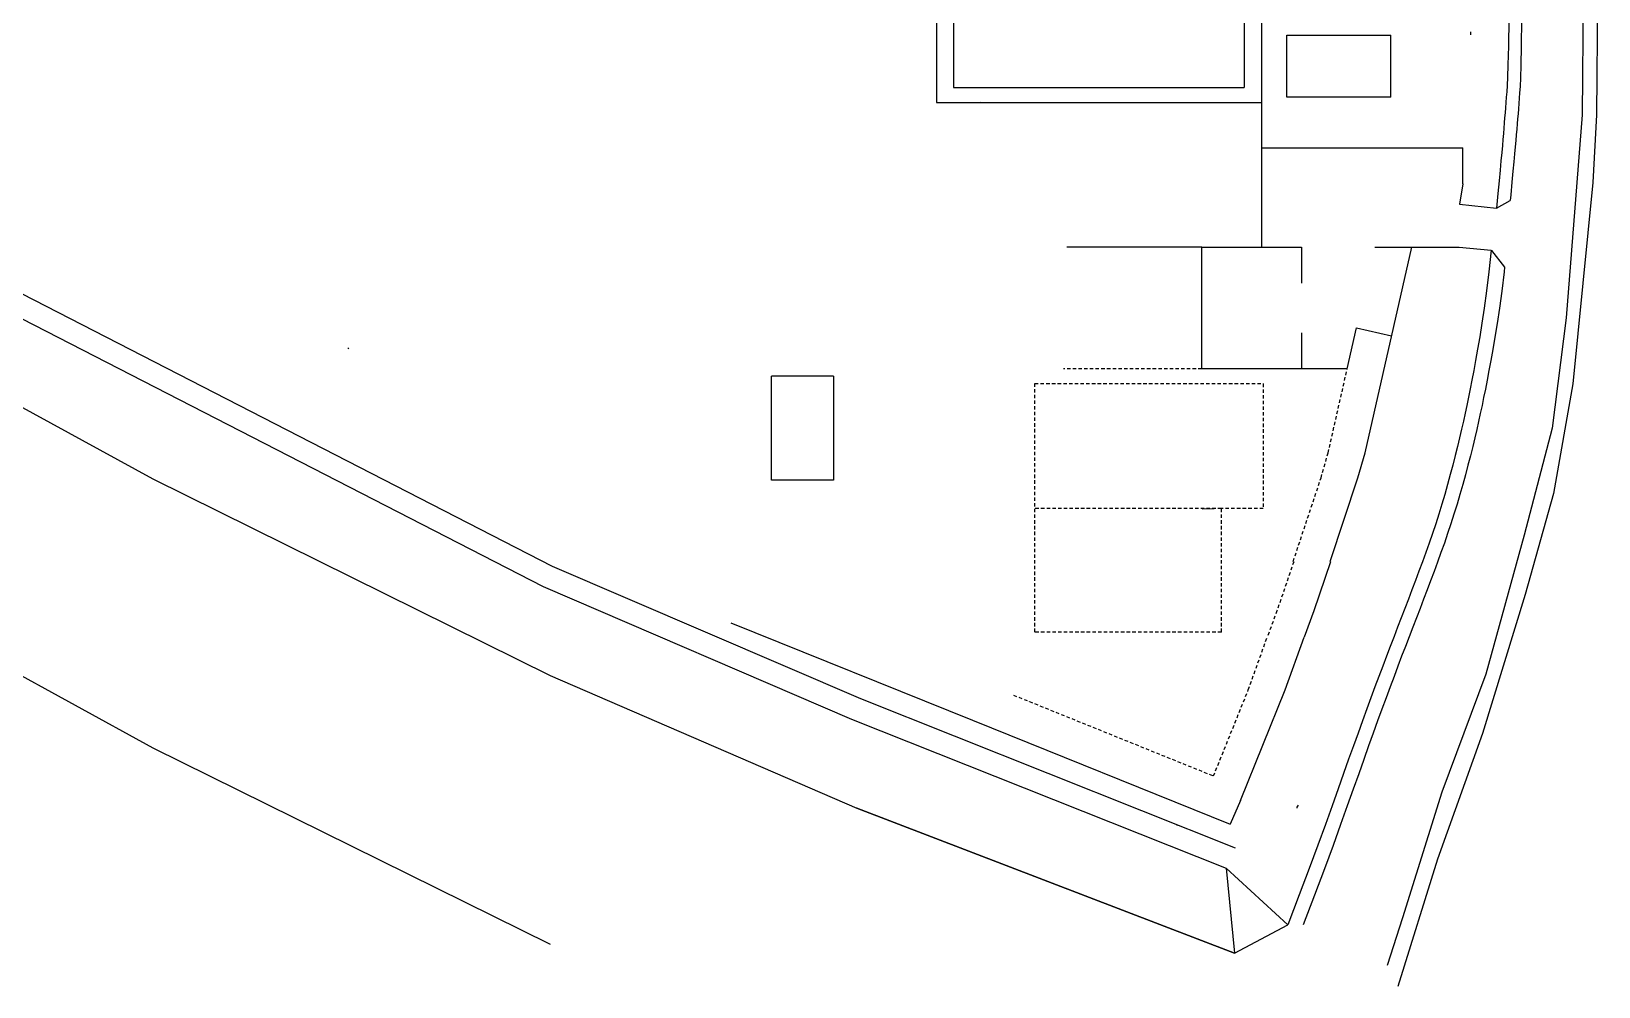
# Model space of a CAD drawing. Header units: millimetres. Extents: x -2 to 21000, y -2 to 14850.
# Drawn here: x 2413 to 3786, y 446 to 1283 of the extents above; entities that cross this region are included whole.
import ezdxf

# ---------------------------------------------------------------- set-up
doc = ezdxf.new("R2010")
doc.units = ezdxf.units.MM
doc.linetypes.add('DASHED_3', pattern=[5, 3, -2])
doc.layers.add('HOVED', color=31, linetype='Continuous')

msp = doc.modelspace()

# ---------------------------------------------------------------- linework, layer by layer
at = {"layer": 'HOVED'}
for p, q in [((3205.5, 1431.8), (3205.5, 1220.9)), ((3220.4, 1431.8), (3220.4, 1234)), ((3475.2, 1431.8), (3475.2, 1234)), ((3772.9, 1400.9), (3771.1, 1209.9)), ((3785.5, 1400.9), (3783.7, 1209.9)), ((3490.2, 1398.1), (3490.2, 1181)), ((3512.4, 1279.7), (3603.6, 1279.7)), ((3512.4, 1225.6), (3512.4, 1279.7)), ((3603.6, 1225.6), (3603.6, 1279.7)), ((3673.6, 1280.1), (3673.6, 1282.8)), ((3220.4, 1234), (3475.2, 1234)), ((3603.6, 1225.6), (3512.4, 1225.6)), ((3205.5, 1220.9), (3244.4, 1221.1)), ((3205.5, 1220.9), (3490.2, 1220.9)), ((3771.1, 1209.9), (3757.1, 1032.1)), ((3783.7, 1209.9), (3780.4, 1150.7)), ((3490.1, 1181), (3490.1, 1094)), ((3490.2, 1181), (3666.5, 1181)), ((3666.5, 1149.5), (3666.5, 1181)), ((3666.5, 1149.5), (3663.6, 1131.7)), ((3780.4, 1150.7), (3762.9, 974.2)), ((3663.6, 1131.7), (3696.1, 1128.1)), ((3696.1, 1128.1), (3708.1, 1134.8)), ((2336.6, 1088.2), (2868.9, 814.6)), ((3437.9, 1094), (3319.6, 1094)), ((3437.9, 987.4), (3437.9, 1094)), ((3437.9, 1094), (3525.3, 1094)), ((3525.3, 1094), (3525.3, 1062.5)), ((3580.9, 913.7), (3621.9, 1094)), ((3589.6, 1094), (3663.3, 1094)), ((3663.3, 1094), (3691.5, 1091.3)), ((3691.8, 1091.2), (3703.1, 1076.6)), ((2328.8, 1070.2), (2861.1, 796.7)), ((3757.1, 1032.1), (3744.8, 935.3)), ((2286.7, 1018.3), (2519.2, 890.9)), ((3525.3, 1018.9), (3525.3, 987.4)), ((3565.3, 987.4), (3573.5, 1023.4)), ((3573.5, 1023.4), (3604.2, 1016.4)), ((2690, 1005.7), (2690.8, 1004.9)), ((3115.3, 981.1), (3061.2, 981.1)), ((3061.2, 889.8), (3061.2, 981.1)), ((3115.3, 981.1), (3115.3, 889.8)), ((3565.3, 987.4), (3437.9, 987.4)), ((3762.9, 974.2), (3746.1, 878.1)), ((3744.8, 935.3), (3720.3, 841.7)), ((3574.7, 891.8), (3580.9, 913.7)), ((2519.2, 890.9), (2867.3, 718.7)), ((3115.3, 889.8), (3061.2, 889.8)), ((3550.3, 818.7), (3574.7, 891.8)), ((3438.3, 864.8), (3448.7, 865.1)), ((3746.1, 878.1), (3721.2, 789.6)), ((3720.3, 841.7), (3686.8, 719.7)), ((2868.9, 814.6), (3138.9, 698.5)), ((3550.8, 818.4), (3536.1, 775.4)), ((2861.1, 796.7), (3131.2, 680.5)), ((2286.7, 782.8), (2519.2, 655.4)), ((3721.2, 789.6), (3683.9, 667.8)), ((3536.1, 775.4), (3527.5, 752.3)), ((3025.3, 764.7), (3237.1, 679.5)), ((3511, 706.1), (3527.5, 752.3)), ((2867.3, 718.7), (3135.7, 602.4)), ((3686.8, 719.7), (3648.2, 616.5)), ((3471.7, 609), (3511, 706.1)), ((3138.9, 698.5), (3467.2, 567.6)), ((3286.8, 695.8), (3286.6, 695.5)), ((3131.2, 680.5), (3459.4, 549.7)), ((3237.1, 679.5), (3462.7, 588.4)), ((3683.9, 667.8), (3644.3, 557.8)), ((2519.2, 655.4), (2867.3, 483.2)), ((3471.7, 609), (3462.7, 588.4)), ((3521.6, 603.2), (3522.7, 605.1)), ((3648.2, 616.5), (3613.6, 506.2)), ((3135.7, 602.4), (3466.5, 475.2)), ((3466.5, 475.2), (3135.7, 602.4)), ((3521.6, 602.4), (3521.6, 603.2)), ((3416.1, 587.4), (3416.4, 587.6)), ((3459.4, 549.7), (3466.5, 475.2)), ((3459.4, 549.7), (3513.4, 500.3)), ((3644.3, 557.8), (3609.7, 446)), ((3466.5, 475.2), (3513.4, 500.3)), ((3466.5, 475.2), (3513.4, 500.3)), ((3613.6, 506.2), (3600.3, 464.6))]:
    msp.add_line(p, q, dxfattribs=at)
at = {"layer": 'HOVED', "linetype": 'DASHED_3'}
for p, q in [((3437.9, 987.4), (3316.7, 987.4)), ((3548.6, 913.7), (3565.3, 987.4)), ((3291.7, 974.4), (3491.7, 974.4)), ((3291.7, 756.7), (3291.7, 974.4)), ((3491.7, 974.4), (3491.7, 865)), ((3542.4, 891.8), (3548.6, 913.7)), ((3518, 818.7), (3542.4, 891.8)), ((3455.1, 865), (3291.7, 865)), ((3491.7, 865), (3455.1, 865)), ((3455.1, 756.7), (3455.1, 865)), ((3518.5, 818.4), (3503.8, 775.4)), ((3503.8, 775.4), (3495.2, 752.3)), ((3455.1, 756.7), (3291.7, 756.7)), ((3478.7, 706.1), (3495.2, 752.3)), ((3273, 701.5), (3448.2, 630.6)), ((3448.2, 630.6), (3478.7, 706.1))]:
    msp.add_line(p, q, dxfattribs=at)
at = {"layer": 'HOVED'}
for points in [[(3706.8, 1293.7), (3706.5, 1270.3), (3706.1, 1253.9), (3705.7, 1242.9), (3705.3, 1235.6), (3705, 1230.2), (3704.6, 1225.4), (3704.2, 1220.7), (3703.9, 1216.2), (3703.6, 1211.8), (3703.2, 1207.3), (3702.9, 1202.9), (3702.5, 1198.3), (3702.1, 1193.5), (3701.7, 1188.5), (3701.2, 1183), (3700.6, 1176.9), (3700, 1169.8), (3699.2, 1161.6), (3698.3, 1152.1), (3697.3, 1141), (3696.1, 1128.1)], [(3718.1, 1293.6), (3717.8, 1270.1), (3717.4, 1253.6), (3717.1, 1242.4), (3716.7, 1234.9), (3716.3, 1229.4), (3715.9, 1224.5), (3715.6, 1219.9), (3715.2, 1215.3), (3714.9, 1210.9), (3714.5, 1206.5), (3714.2, 1202), (3713.8, 1197.3), (3713.4, 1192.6), (3713, 1187.5), (3712.5, 1182), (3711.9, 1175.9), (3711.3, 1168.8), (3710.5, 1160.6), (3709.6, 1151.1), (3708.6, 1139.9), (3708.1, 1134.8)], [(3691.5, 1091.3), (3689.4, 1072.5), (3687.3, 1055.7), (3685.3, 1040.7), (3683.3, 1027.3), (3681.4, 1015.3), (3679.5, 1004.5), (3677.7, 994.8), (3676.1, 985.8), (3674.5, 977.6), (3673, 969.8), (3671.5, 962.5), (3670.1, 955.4), (3668.6, 948.4), (3667.1, 941.4), (3665.5, 934.4), (3663.8, 927), (3662, 919.3), (3660, 911.4), (3657.8, 903.1), (3655.6, 894.7), (3653.2, 886.1), (3650.8, 877.4), (3648.2, 868.7), (3645.5, 860.1), (3642.8, 851.6), (3640, 843.1), (3637.1, 834.7), (3634.1, 826.4), (3631.2, 818.2), (3628.1, 810), (3625.1, 801.8), (3622, 793.7), (3618.9, 785.5), (3615.8, 777.4), (3612.6, 769.2), (3609.5, 761), (3606.3, 752.7), (3603, 744.2), (3599.8, 735.6), (3596.4, 726.8), (3593, 717.9), (3589.6, 708.7), (3586.1, 699.1), (3582.4, 689.3), (3578.7, 679), (3574.8, 668.2), (3570.7, 657), (3566.5, 645.2), (3562.1, 632.7), (3557.3, 619.2), (3552.1, 604.5), (3546.2, 588.2), (3539.6, 569.9), (3532, 549.4), (3523.3, 526.3), (3513.4, 500.3)], [(3703.1, 1076.6), (3702.7, 1072.4), (3700.6, 1055.6), (3698.6, 1040.6), (3696.6, 1027.2), (3694.7, 1015.2), (3692.8, 1004.4), (3691, 994.7), (3689.4, 985.8), (3687.8, 977.5), (3686.3, 969.7), (3684.8, 962.4), (3683.4, 955.3), (3681.9, 948.3), (3680.4, 941.3), (3678.8, 934.3), (3677.1, 926.9), (3675.3, 919.3), (3673.3, 911.3), (3671.1, 903), (3668.9, 894.6), (3666.5, 886), (3664, 877.3), (3661.5, 868.7), (3658.8, 860), (3656.1, 851.5), (3653.2, 843), (3650.4, 834.7), (3647.4, 826.3), (3644.4, 818.1), (3641.4, 809.9), (3638.4, 801.7), (3635.3, 793.6), (3632.2, 785.5), (3629.1, 777.3), (3625.9, 769.1), (3622.8, 760.9), (3619.6, 752.6), (3616.3, 744.1), (3613, 735.5), (3609.7, 726.8), (3606.3, 717.8), (3602.9, 708.6), (3599.3, 699.1), (3595.7, 689.2), (3591.9, 678.9), (3588.1, 668.2), (3584, 656.9), (3579.8, 645.1), (3575.4, 632.6), (3570.6, 619.1), (3565.4, 604.4), (3559.5, 588.1), (3552.9, 569.8), (3545.3, 549.3), (3536.6, 526.2), (3526.7, 500.2)]]:
    msp.add_lwpolyline(points, dxfattribs=at)

doc.saveas('drawing.dxf')
